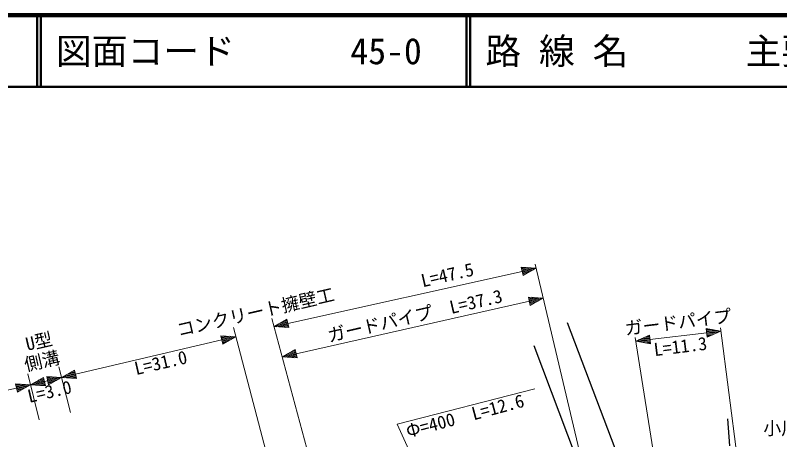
# Model space of a CAD drawing. Units: millimetres, scale not verified. Extents: x 40000 to 680000, y 20000 to 380000.
# Drawn here: x 114696 to 221510, y 320764 to 380000 of the extents above; entities that cross this region are included whole.
import ezdxf
from ezdxf.enums import TextEntityAlignment as Align

# ---------------------------------------------------------------- set-up
doc = ezdxf.new("R2010")
doc.units = ezdxf.units.MM
doc.header["$LTSCALE"] = 1000
for name, color, linetype, lineweight in [('M-BGD', 7, 'Continuous', 25), ('M-STR-HTXT', 7, 'Continuous', 13), ('M-TTL', 2, 'Continuous', 140), ('M-TTL-LINE', 7, 'Continuous', 50)]:
    doc.layers.add(name, color=color, linetype=linetype, lineweight=lineweight)
doc.layers.add('M-TTL-TXT', color=7, linetype='Continuous')
doc.styles.add('ＭＳ ゴシック', font='')
doc.styles.get('ＭＳ ゴシック').set_extended_font_data('MS Gothic')

msp = doc.modelspace()

# ---------------------------------------------------------------- linework, layer by layer
at = {"layer": 'M-BGD'}
for p, q in [((191796, 337115), (199247, 317557)), ((187140, 333897), (193913, 316033)), ((214233, 323653), (214487, 319927))]:
    msp.add_line(p, q, dxfattribs=at)
at = {"layer": 'M-STR-HTXT'}
for p, q in [((187346, 345272), (196391, 307199)), ((152785, 336990), (185532, 344256)), ((187485, 344689), (185402, 344842)), ((185402, 344842), (185662, 343670)), ((185819, 344811), (185428, 344725)), ((185454, 344608), (186235, 344781)), ((186652, 344750), (185480, 344490)), ((185506, 344373), (187068, 344720)), ((187485, 344689), (185532, 344256)), ((185558, 344139), (187120, 344486)), ((186756, 344282), (185584, 344022)), ((185610, 343905), (186391, 344078)), ((187485, 344689), (185662, 343670)), ((186027, 343874), (185636, 343787)), ((153932, 332769), (186524, 340079)), ((188476, 340517), (186393, 340665)), ((186393, 340665), (186656, 339494)), ((186810, 340635), (186419, 340548)), ((186446, 340431), (187226, 340606)), ((187643, 340576), (186472, 340313)), ((186498, 340196), (188059, 340547)), ((188476, 340517), (186524, 340079)), ((186551, 339962), (188112, 340312)), ((187748, 340108), (186577, 339845)), ((186603, 339728), (187384, 339903)), ((187020, 339698), (186629, 339611)), ((188476, 340517), (186656, 339494)), ((150531, 337665), (160131, 302317)), ((150832, 336557), (152655, 337576)), ((152915, 336404), (152655, 337576)), ((150832, 336557), (152785, 336990)), ((150832, 336557), (152915, 336404)), ((152759, 337107), (151197, 336761)), ((152811, 336873), (151249, 336526)), ((151561, 336964), (152733, 337224)), ((151665, 336496), (152837, 336756)), ((152707, 337342), (151926, 337168)), ((152863, 336639), (152082, 336465)), ((152291, 337372), (152681, 337459)), ((152498, 336435), (152889, 336521)), ((145164, 336426), (153652, 304347)), ((203382, 334754), (211310, 335685)), ((213297, 335918), (211240, 336281)), ((211240, 336281), (211380, 335089)), ((211652, 336208), (211254, 336161)), ((211268, 336042), (212063, 336135)), ((212474, 336063), (211282, 335923)), ((211296, 335804), (212885, 335990)), ((213297, 335918), (211310, 335685)), ((211324, 335565), (212913, 335752)), ((212530, 335586), (211338, 335446)), ((211352, 335327), (212147, 335420)), ((213297, 335918), (211380, 335089)), ((213236, 336389), (216946, 307377)), ((123113, 329897), (143557, 334684)), ((145504, 335140), (143420, 335269)), ((143420, 335269), (143693, 334100)), ((143837, 335243), (143447, 335152)), ((143474, 335035), (144253, 335217)), ((144670, 335192), (143502, 334918)), ((143529, 334801), (145087, 335166)), ((145504, 335140), (143557, 334684)), ((143584, 334568), (145142, 334932)), ((144780, 334724), (143611, 334451)), ((143639, 334334), (144418, 334516)), ((145504, 335140), (143693, 334100)), ((201317, 335018), (205936, 305873)), ((201395, 334521), (203312, 335350)), ((201395, 334521), (203382, 334754)), ((201395, 334521), (203452, 334158)), ((203368, 334874), (201779, 334687)), ((203396, 334635), (201807, 334449)), ((202162, 334853), (203354, 334993)), ((202218, 334376), (203410, 334516)), ((203340, 335112), (202545, 335019)), ((203424, 334397), (202629, 334304)), ((202928, 335184), (203326, 335231)), ((203452, 334158), (203312, 335350)), ((211764, 335254), (211366, 335208)), ((144055, 334308), (143666, 334217)), ((151980, 332331), (153800, 333354)), ((154063, 332183), (153800, 333354)), ((203040, 334231), (203438, 334278)), ((151980, 332331), (153932, 332769)), ((151980, 332331), (154063, 332183)), ((153905, 332886), (152344, 332536)), ((153958, 332652), (152397, 332301)), ((152708, 332740), (153879, 333003)), ((152813, 332272), (153984, 332534)), ((153853, 333120), (153072, 332945)), ((154010, 332417), (153230, 332242)), ((153436, 333149), (153827, 333237)), ((153646, 332213), (154037, 332300)), ((120790, 330944), (122391, 324542)), ((121166, 329441), (122976, 330481)), ((121890, 329857), (123058, 330130)), ((123031, 330247), (122252, 330065)), ((122614, 330273), (123004, 330364)), ((123250, 329313), (122976, 330481)), ((116443, 329936), (118044, 323534)), ((116820, 328427), (118632, 329466)), ((118741, 328998), (117183, 328635)), ((117545, 328842), (118713, 329115)), ((118686, 329232), (117907, 329050)), ((118269, 329258), (118659, 329349)), ((118904, 328297), (118632, 329466)), ((121166, 329441), (119082, 329571)), ((119082, 329571), (119354, 328402)), ((119499, 329545), (119109, 329454)), ((119136, 329337), (119915, 329519)), ((120332, 329493), (119164, 329220)), ((119191, 329103), (120749, 329467)), ((121166, 329441), (119218, 328986)), ((119245, 328869), (120804, 329233)), ((120441, 329025), (119273, 328753)), ((121166, 329441), (119354, 328402)), ((121166, 329441), (123113, 329897)), ((121166, 329441), (123250, 329313)), ((123086, 330014), (121528, 329649)), ((123141, 329780), (121583, 329415)), ((121999, 329390), (123168, 329663)), ((123195, 329546), (122416, 329364)), ((122833, 329338), (123223, 329429)), ((106335, 326000), (114872, 327976)), ((116820, 328427), (114737, 328560)), ((114737, 328560), (115007, 327391)), ((115153, 328534), (114764, 328444)), ((114791, 328327), (115570, 328507)), ((115987, 328480), (114818, 328210)), ((114845, 328093), (116404, 328454)), ((116820, 328427), (114872, 327976)), ((114899, 327859), (116458, 328220)), ((116095, 328013), (114926, 327742)), ((116820, 328427), (115007, 327391)), ((116820, 328427), (118768, 328881)), ((116820, 328427), (118904, 328297)), ((118795, 328764), (117237, 328401)), ((117654, 328375), (118823, 328648)), ((118850, 328531), (118071, 328349)), ((118488, 328323), (118877, 328414)), ((118768, 328881), (119218, 328986)), ((119300, 328636), (120079, 328818)), ((119717, 328610), (119327, 328519)), ((114953, 327625), (115732, 327806)), ((115370, 327598), (114980, 327508)), ((168041, 322935), (187278, 327875)), ((176945, 303630), (168041, 322935))]:
    msp.add_line(p, q, dxfattribs=at)
at = {"layer": 'M-TTL'}
msp.add_line((680000, 380000), (40000, 380000), dxfattribs=at)
at = {"layer": 'M-TTL-LINE'}
for p, q in [((117750, 380000), (117750, 370000)), ((118250, 380000), (118250, 370000)), ((177750, 380000), (177750, 370000)), ((178250, 380000), (178250, 370000)), ((40000, 370000), (680000, 370000))]:
    msp.add_line(p, q, dxfattribs=at)

# ---------------------------------------------------------------- texts
at = {"layer": 'M-BGD', "style": 'ＭＳ ゴシック'}
msp.add_text('小川屋', height=1833, dxfattribs=at).set_placement((219224, 320900), align=Align.BOTTOM_LEFT)
at = {"layer": 'M-STR-HTXT', "style": 'ＭＳ ゴシック'}
for s, p in [('L=47.5', (175398, 342335)), ('コンクリート擁壁工', (148584, 337149)), ('U型', (118335, 333061)), ('側溝', (118753, 330333)), ('L=31.0', (135348, 330083)), ('L=3.0', (119806, 326061))]:
    msp.add_text(s, height=1833, rotation=13, dxfattribs=at).set_placement(p, align=Align.BOTTOM_CENTER)
for s, rotation, p in [('ガードパイプ\u3000L=37.3', 13, (158691, 333836)), ('ガードパイプ', 7, (200038, 334810)), ('L=11.3', 7, (204096, 331876)), ('Φ=400\u3000L=12.6', 15, (169714, 320472))]:
    msp.add_text(s, height=1833, rotation=rotation, dxfattribs=at).set_placement(p, align=Align.BOTTOM_LEFT)
at = {"layer": 'M-TTL-TXT', "style": 'ＭＳ ゴシック'}
for s, p in [('図面コード', (120380, 375000)), ('路 線 名', (180380, 375000)), ('主要地方道\u3000山口小郡秋穂線', (216734, 375000)), ('45-0', (161521, 375000))]:
    msp.add_text(s, height=3666, dxfattribs=at).set_placement(p, align=Align.MIDDLE_LEFT)

doc.saveas('drawing.dxf')
